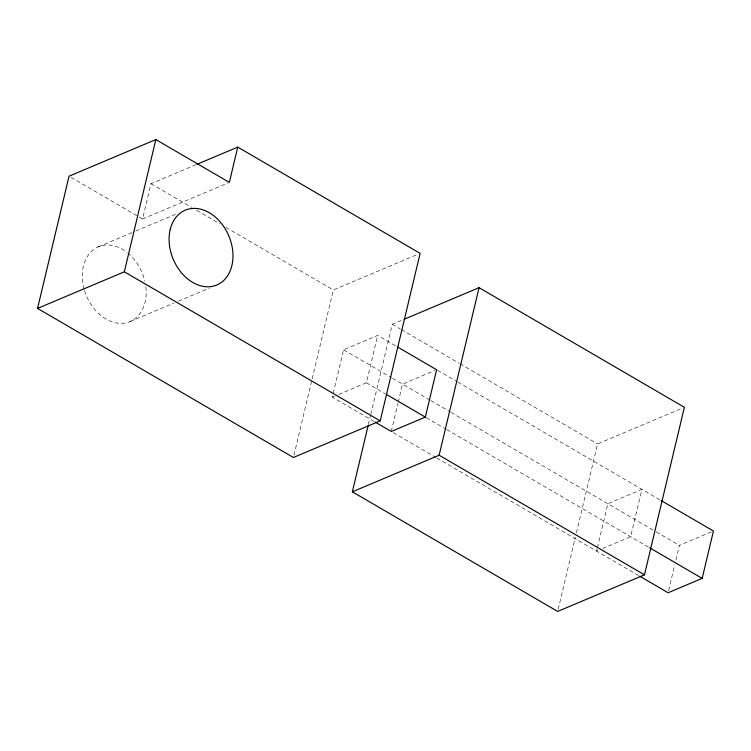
<?xml version="1.0" encoding="UTF-8"?>
<svg xmlns="http://www.w3.org/2000/svg" width="751" height="751" viewBox="0 0 751 751"><rect width="100%" height="100%" fill="white"/><g stroke="black" fill="none" stroke-linecap="round" stroke-linejoin="round"><path stroke-width="0.56" stroke-dasharray="3.75 2.82" d="M71.063 177.349L142.559 218.992L150.97 183.704L195.973 164.722M293.97 455.2L311.89 379.987M312.163 378.842L333.341 289.952L417.978 254.251M374.28 421.574L332.327 397.138L343.611 349.778L377.687 335.415L395.664 345.882M338.72 394.444L366.404 382.766L377.687 335.415M368.375 424.568L370.543 415.453M370.816 414.317L392.266 324.282L402.977 319.757M391.262 431.468L397.974 403.278M398.246 402.151L402.536 384.108L434.482 370.637M558.218 609.145L575.322 537.35M576.411 532.788L597.589 443.897L682.237 408.197M597.12 548.831L596.585 551.084L598.707 550.192M597.383 547.704L607.859 503.733L641.936 489.361L630.652 536.721L602.969 548.39M668.634 590.493L674.811 564.564M675.891 560.049L679.383 545.395L711.319 531.924M142.559 218.992L228.276 182.85M98.297 246.844L134.72 231.477M135.8 231.026L175.443 214.307M130.176 321.541L174.11 303.01M178.391 301.207L209.463 288.102M332.327 397.138L334.458 396.237M150.97 183.704L191.496 207.314M196.565 210.261L219.865 223.836M225.948 227.384L333.341 289.952M392.266 324.282L400.358 328.994M401.372 329.586L459.021 363.165M460.034 363.756L597.589 443.897M437.626 370.327L456.843 381.527M457.857 382.118L660.063 499.922M343.611 349.778L391.553 377.715M392.557 378.297L429.854 400.02M430.858 400.612L450.074 411.811M451.088 412.393L655.201 531.314M656.214 531.896L679.383 545.395M366.404 382.766L385.376 393.824M426.343 417.687L445.559 428.887M446.573 429.469L648.78 547.282M393.28 432.642L435.758 457.397M436.772 457.988L638.885 575.735M145.854 286.882A40.61 30.143 67.1 0 1 122.291 323.362A40.61 30.143 67.1 0 1 84.403 290.13M84.112 289.107A40.61 30.143 67.1 0 1 92.448 250.505A40.61 30.143 67.1 0 1 126.928 252.317M127.773 253.003A40.61 30.143 67.1 0 1 144.877 281.315"/><path stroke-width="1.13" d="M37.55 308.408L69.054 176.175L155.842 139.573L229.346 182.399L237.757 147.102L420.128 253.35L380.213 420.879L293.425 457.481L37.55 308.408L124.337 271.806L380.213 420.879M124.337 271.806L155.842 139.573M404.057 319.306L479.054 287.68L684.377 407.295L644.461 574.825L557.674 611.427L352.35 491.811L368.103 425.714M375.275 422.156L391.262 431.468L425.329 417.096L436.613 369.745L397.664 347.046M352.35 491.811L439.138 455.209L479.054 287.68M639.89 576.317L668.099 592.746L702.166 578.383L713.45 531.023L661.068 500.513M197.044 164.272L237.757 147.102M386.38 394.406L425.329 417.096M649.793 547.864L702.166 578.383M439.138 455.209L644.461 574.825M170.177 229.618A40.61 30.143 67.1 0 0 209.257 286.751A40.61 30.143 67.1 0 0 223.638 226.398A40.61 30.143 67.1 0 0 170.177 229.618"/></g></svg>
